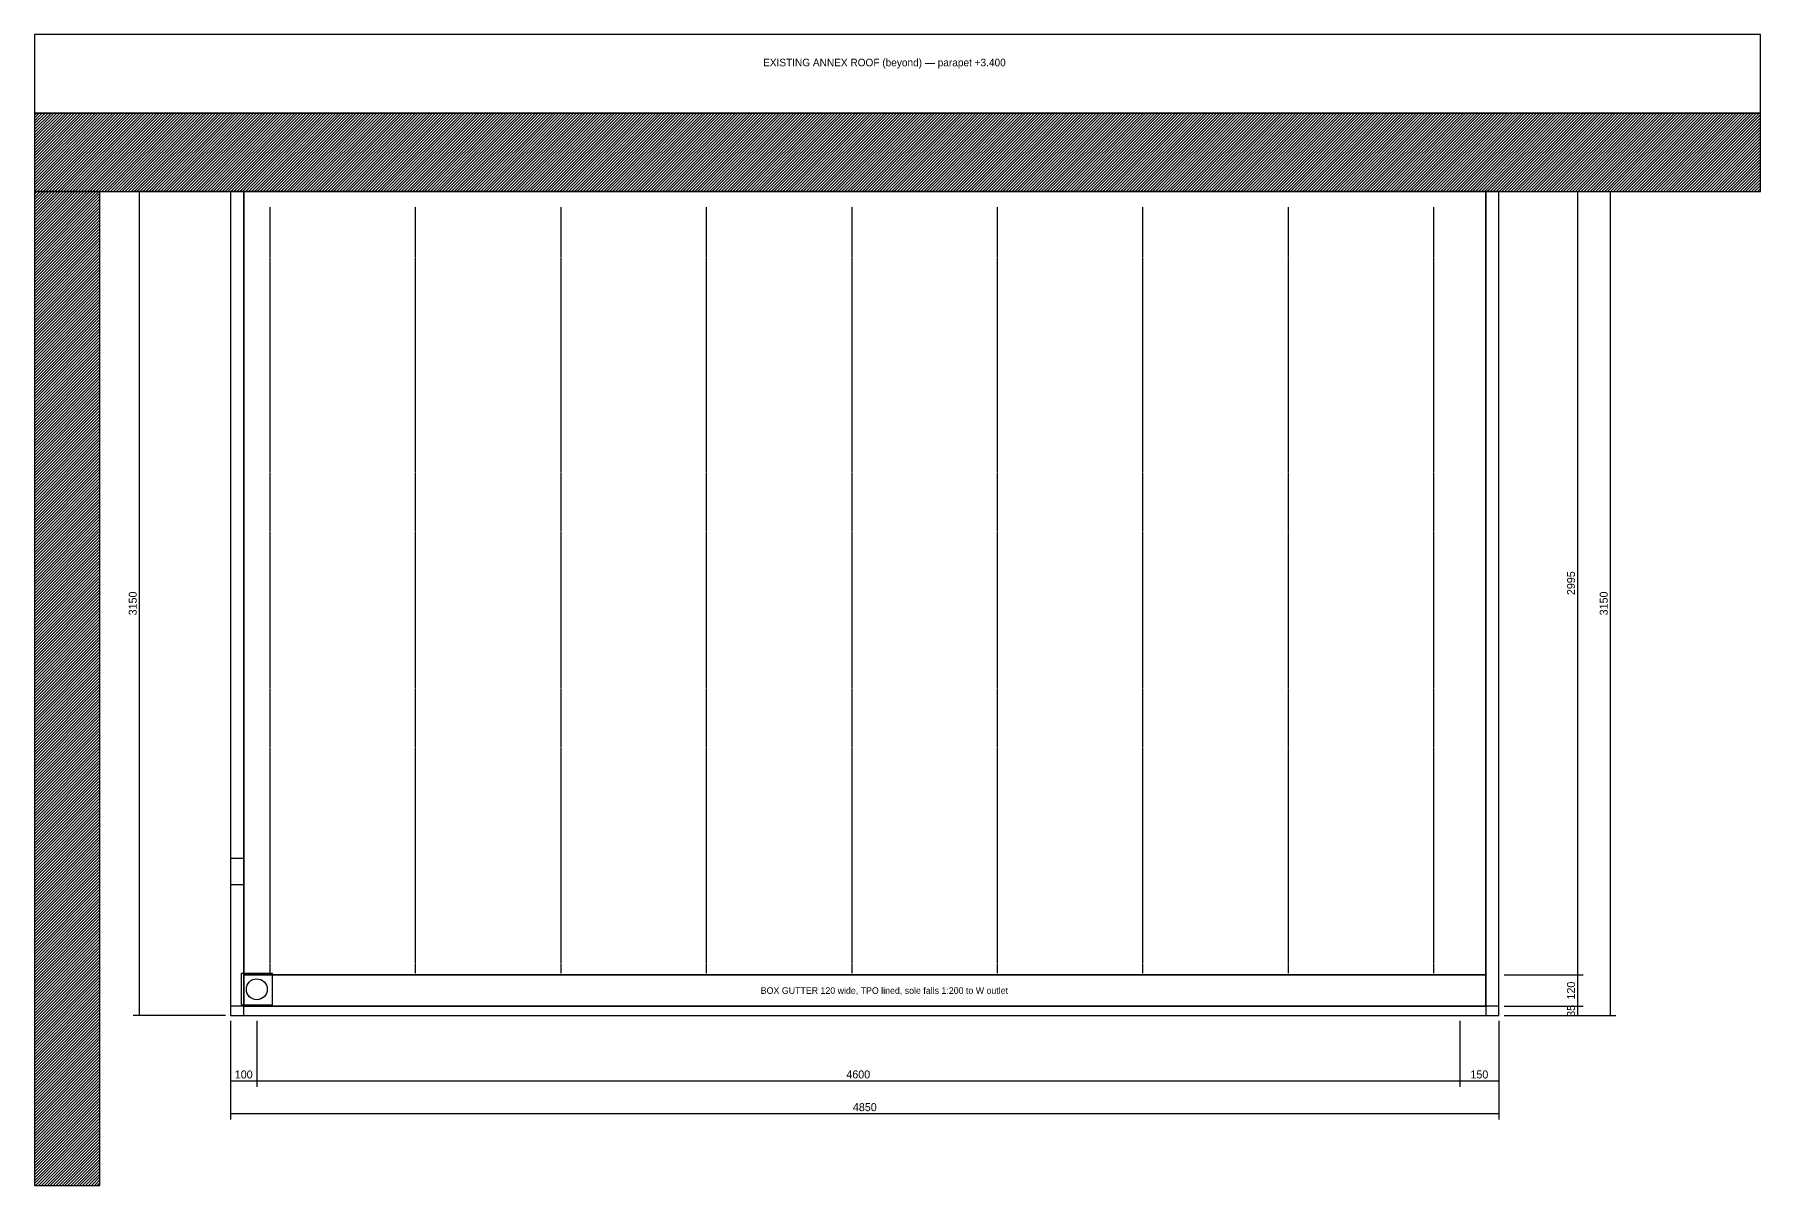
# Model space of a CAD drawing. Header units: millimetres. Extents: x -3750 to 66350, y -83500 to 3000.
# Drawn here: x 39750 to 46350, y -3800 to 600 of the extents above; entities that cross this region are included whole.
import ezdxf
from ezdxf.enums import TextEntityAlignment as Align

# ---------------------------------------------------------------- set-up
doc = ezdxf.new("R2010")
doc.units = ezdxf.units.MM
doc.linetypes.add('DASHED', pattern=[1.524, 1.27, -0.254])
for name, color, linetype in [('A-DIMS', 3, 'Continuous'), ('A-HATCH', 9, 'Continuous'), ('A-TEXT', 2, 'Continuous'), ('A-WALL', 7, 'Continuous')]:
    doc.layers.add(name, color=color, linetype=linetype)

msp = doc.modelspace()

# ---------------------------------------------------------------- hatches: boundary and pattern name
at = {"layer": 'A-HATCH'}
h = msp.add_hatch(dxfattribs=at)
h.set_pattern_fill('ANSI31', scale=2.5)
h.paths.add_polyline_path([(39750, 0), (46350, 0), (46350, 300), (39750, 300)])
h = msp.add_hatch(dxfattribs=at)
h.set_pattern_fill('ANSI31', scale=2.5)
h.paths.add_polyline_path([(39750, -3800), (40000, -3800), (40000, 0), (39750, 0)])

# ---------------------------------------------------------------- linework, layer by layer
at = {"layer": 'A-DIMS'}
for p, q in [((40480, 0), (40127.5, 0)), ((40150, 0), (40150, -3150)), ((45370, 0), (45672.5, 0)), ((45370, 0), (45797.5, 0)), ((45650, 0), (45650, -2995)), ((45775, 0), (45775, -3150)), ((45370, -2995), (45672.5, -2995)), ((45370, -2995), (45672.5, -2995)), ((45650, -2995), (45650, -3115)), ((40480, -3150), (40127.5, -3150)), ((45370, -3115), (45672.5, -3115)), ((45370, -3115), (45672.5, -3115)), ((45370, -3150), (45672.5, -3150)), ((45370, -3150), (45797.5, -3150)), ((45650, -3115), (45650, -3150)), ((40500, -3170), (40500, -3422.5)), ((40500, -3170), (40500, -3547.5)), ((40600, -3170), (40600, -3422.5)), ((40600, -3170), (40600, -3422.5)), ((45200, -3170), (45200, -3422.5)), ((45200, -3170), (45200, -3422.5)), ((45350, -3170), (45350, -3422.5)), ((45350, -3170), (45350, -3547.5)), ((40500, -3400), (40600, -3400)), ((40600, -3400), (45200, -3400)), ((45200, -3400), (45350, -3400)), ((40500, -3525), (45350, -3525))]:
    msp.add_line(p, q, dxfattribs=at)
at = {"layer": 'A-WALL', "linetype": 'DASHED'}
for p, q in [((40650, -60), (40650, -2990)), ((41206.2, -60), (41206.2, -2990)), ((41762.5, -60), (41762.5, -2990)), ((42318.8, -60), (42318.8, -2990)), ((42875, -60), (42875, -2990)), ((43431.2, -60), (43431.2, -2990)), ((43987.5, -60), (43987.5, -2990)), ((44543.8, -60), (44543.8, -2990)), ((45100, -60), (45100, -2990))]:
    msp.add_line(p, q, dxfattribs=at)
at = {"layer": 'A-WALL'}
for points in [[(39750, 300), (46350, 300), (46350, 600), (39750, 600)], [(39750, 0), (46350, 0), (46350, 300), (39750, 300)], [(39750, -3800), (40000, -3800), (40000, 0), (39750, 0)], [(40500, -3150), (45350, -3150), (45350, 0), (40500, 0)], [(40500, -3150), (40550, -3150), (40550, 0), (40500, 0)], [(40550, -2995), (45300, -2995), (45300, 0), (40550, 0)], [(45300, -3150), (45350, -3150), (45350, 0), (45300, 0)], [(40500, -2650), (40550, -2650), (40550, -2550), (40500, -2550)], [(40550, -3115), (45300, -3115), (45300, -2995), (40550, -2995)], [(40500, -3150), (45350, -3150), (45350, -3115), (40500, -3115)]]:
    msp.add_lwpolyline(points, close=True, dxfattribs=at)
at = {"layer": 'A-WALL', "linetype": 'DASHED'}
msp.add_lwpolyline([(40540, -3110), (40660, -3110), (40660, -2990), (40540, -2990)], close=True, dxfattribs=at)
at = {"layer": 'A-WALL'}
msp.add_circle((40600, -3050), 40, dxfattribs=at)

# ---------------------------------------------------------------- texts
at = {"layer": 'A-DIMS'}
for s, p in [('2995', (45650, -1497.5)), ('3150', (40150, -1575)), ('3150', (45775, -1575)), ('120', (45650, -3055)), ('35', (45650, -3132.5))]:
    msp.add_text(s, height=30.6, rotation=90, dxfattribs=at).set_placement(p, align=Align.BOTTOM_CENTER)
for s, p in [('100', (40550, -3400)), ('4600', (42900, -3400)), ('150', (45275, -3400)), ('4850', (42925, -3525))]:
    msp.add_text(s, height=30.6, dxfattribs=at).set_placement(p, align=Align.BOTTOM_CENTER)
at = {"layer": 'A-TEXT'}
for s, height, p in [('EXISTING ANNEX ROOF (beyond) — parapet +3.400', 28.8, (43000, 470)), ('BOX GUTTER 120 wide, TPO lined, sole falls 1:200 to W outlet', 25.2, (43000, -3075))]:
    msp.add_text(s, height=height, dxfattribs=at).set_placement(p, align=Align.BOTTOM_CENTER)

doc.saveas('drawing.dxf')
